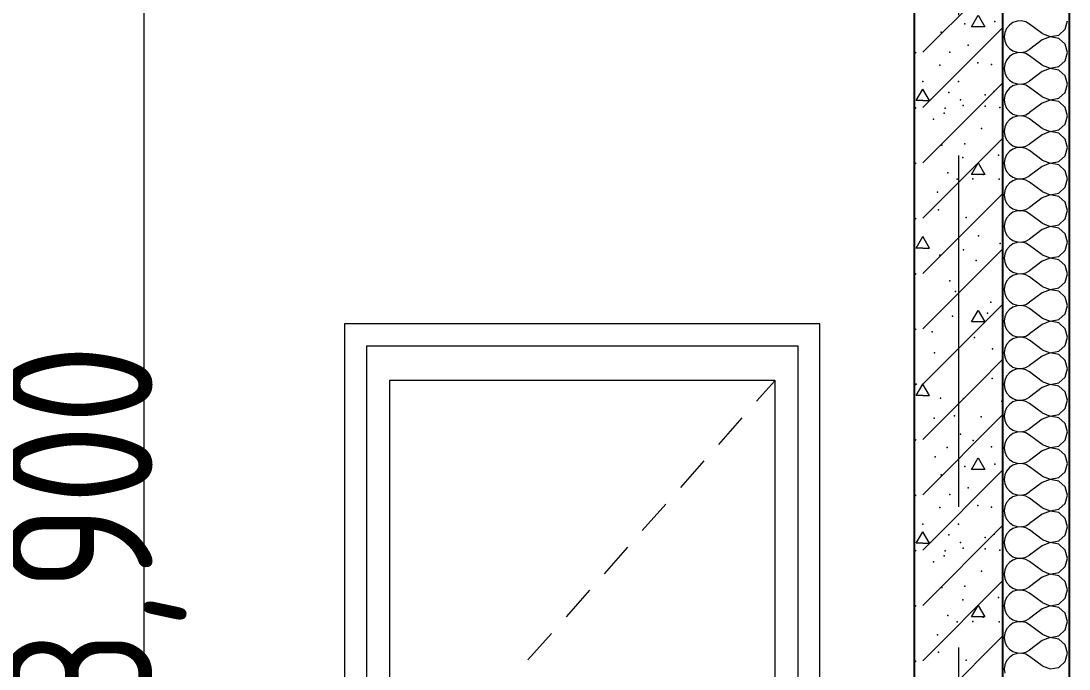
# Model space of a CAD drawing. Header units: millimetres. Extents: x 18162 to 7085488, y 72188 to 247925.
# Drawn here: x 4261495 to 4263863, y 151110 to 152574 of the extents above; entities that cross this region are included whole.
import ezdxf
from ezdxf.enums import TextEntityAlignment as Align

# ---------------------------------------------------------------- set-up
doc = ezdxf.new("R2010")
doc.units = ezdxf.units.MM
doc.header["$MEASUREMENT"] = 0
doc.linetypes.add('Double Dashed', pattern=[1093.611073, 529.166651, -211.666656, 141.111112, -211.666656])
for name, color, linetype in [('Archicad Doors', 7, 'Continuous'), ('Structural - Bearing', 7, 'Continuous'), ('Structural - Grid', 7, 'Continuous')]:
    doc.layers.add(name, color=color, linetype=linetype)
doc.styles.add('GENERATED_STYLE_3', font='', dxfattribs={"width": 0.8})
doc.styles.get('GENERATED_STYLE_3').set_extended_font_data('ISOCPEUR MON')
doc.dimstyles.new('GENERATED_STYLE__13', dxfattribs={"dimtxt": 330.000007, "dimasz": 171, "dimexe": 0.18, "dimexo": 0.0625, "dimgap": 0, "dimtad": 1, "dimdec": 0, "dimzin": 0, "dimdsep": 46, "dimtxsty": 'GENERATED_STYLE_3', "dimblk": 'ARROWHEAD_2', "dimblk1": 'ARROWHEAD_2', "dimblk2": 'ARROWHEAD_2', "dimcen": 0.09, "dimse1": 1, "dimse2": 1, "dimclrd": 13, "dimclre": 13, "dimclrt": 13, "dimadec": 0, "dimazin": 0, "dimtfac": 1, "dimtdec": 4, "dimtmove": 0, "dimatfit": 3, "dimfxl": 1, "dimtolj": 1, "dimtzin": 0, "dimarcsym": 0})

# ---------------------------------------------------------------- blocks, each defined once
blk = doc.blocks.new('*X1442', base_point=(4294986.6, 104752.7))
at = {"layer": 'Structural - Bearing', "color": 7, "linetype": 'Continuous', "lineweight": 9}
for p, q in [((4263722, 152557.2), (4263718, 152548.2)), ((4263728.3, 152564.8), (4263722, 152557.2)), ((4263736.4, 152570.4), (4263728.3, 152564.8)), ((4263745.7, 152573.5), (4263736.4, 152570.4)), ((4263755.6, 152574), (4263745.7, 152573.5)), ((4263765.2, 152571.8), (4263755.6, 152574)), ((4263773.8, 152567), (4263765.2, 152571.8)), ((4263802.4, 152545.6), (4263773.8, 152567)), ((4263839.8, 152542.2), (4263854.2, 152555.4)), ((4263854.2, 152555.4), (4263859.5, 152574.1)), ((4263718, 152548.2), (4263716.7, 152538.4)), ((4263716.7, 152538.4), (4263718, 152528.7)), ((4263802.4, 152531.3), (4263773.8, 152509.8)), ((4263802.4, 152545.6), (4263820.6, 152538.6)), ((4263820.6, 152538.3), (4263802.4, 152531.3)), ((4263820.6, 152538.6), (4263839.8, 152542.2)), ((4263839.8, 152534.6), (4263820.6, 152538.3)), ((4263854.2, 152521.5), (4263839.8, 152534.6)), ((4263718, 152528.7), (4263722, 152519.6)), ((4263722, 152519.6), (4263728.3, 152512.1)), ((4263728.3, 152512.1), (4263736.4, 152506.5)), ((4263736.4, 152506.5), (4263745.7, 152503.3)), ((4263765.2, 152505.1), (4263773.8, 152509.8)), ((4263859.5, 152502.7), (4263854.2, 152521.5)), ((4263722, 152485.8), (4263718, 152476.8)), ((4263728.3, 152493.4), (4263722, 152485.8)), ((4263736.4, 152498.9), (4263728.3, 152493.4)), ((4263745.7, 152502.1), (4263736.4, 152498.9)), ((4263745.7, 152503.3), (4263755.6, 152502.8)), ((4263755.6, 152502.6), (4263745.7, 152502.1)), ((4263755.6, 152502.8), (4263765.2, 152505.1)), ((4263765.2, 152500.3), (4263755.6, 152502.6)), ((4263773.8, 152495.6), (4263765.2, 152500.3)), ((4263802.4, 152474.1), (4263773.8, 152495.6)), ((4263839.8, 152470.8), (4263854.2, 152483.9)), ((4263854.2, 152483.9), (4263859.5, 152502.7)), ((4263718, 152476.8), (4263716.7, 152467)), ((4263716.7, 152467), (4263718, 152457.2)), ((4263802.4, 152459.8), (4263773.8, 152438.4)), ((4263802.4, 152474.1), (4263820.6, 152467.1)), ((4263820.6, 152466.8), (4263802.4, 152459.8)), ((4263820.6, 152467.1), (4263839.8, 152470.8)), ((4263839.8, 152463.2), (4263820.6, 152466.8)), ((4263854.2, 152450.1), (4263839.8, 152463.2)), ((4263718, 152457.2), (4263722, 152448.2)), ((4263722, 152448.2), (4263728.3, 152440.6)), ((4263728.3, 152440.6), (4263736.4, 152435)), ((4263765.2, 152433.7), (4263773.8, 152438.4)), ((4263859.5, 152431.3), (4263854.2, 152450.1)), ((4263722, 152414.3), (4263718, 152405.3)), ((4263728.3, 152421.9), (4263722, 152414.3)), ((4263736.4, 152427.5), (4263728.3, 152421.9)), ((4263736.4, 152435), (4263745.7, 152431.9)), ((4263745.7, 152430.7), (4263736.4, 152427.5)), ((4263745.7, 152431.9), (4263755.6, 152431.4)), ((4263755.6, 152431.1), (4263745.7, 152430.7)), ((4263755.6, 152431.4), (4263765.2, 152433.7)), ((4263765.2, 152428.9), (4263755.6, 152431.1)), ((4263773.8, 152424.1), (4263765.2, 152428.9)), ((4263802.4, 152402.7), (4263773.8, 152424.1)), ((4263839.8, 152399.3), (4263854.2, 152412.5)), ((4263854.2, 152412.5), (4263859.5, 152431.3)), ((4263718, 152405.3), (4263716.7, 152395.6)), ((4263716.7, 152395.6), (4263718, 152385.8)), ((4263802.4, 152388.4), (4263773.8, 152367)), ((4263802.4, 152402.7), (4263820.6, 152395.7)), ((4263820.6, 152395.4), (4263802.4, 152388.4)), ((4263820.6, 152395.7), (4263839.8, 152399.3)), ((4263839.8, 152391.8), (4263820.6, 152395.4)), ((4263854.2, 152378.6), (4263839.8, 152391.8)), ((4263718, 152385.8), (4263722, 152376.8)), ((4263722, 152376.8), (4263728.3, 152369.2)), ((4263728.3, 152369.2), (4263736.4, 152363.6)), ((4263765.2, 152362.2), (4263773.8, 152367)), ((4263859.5, 152359.8), (4263854.2, 152378.6)), ((4263722, 152342.9), (4263718, 152333.9)), ((4263728.3, 152350.5), (4263722, 152342.9)), ((4263736.4, 152356.1), (4263728.3, 152350.5)), ((4263736.4, 152363.6), (4263745.7, 152360.5)), ((4263745.7, 152359.2), (4263736.4, 152356.1)), ((4263745.7, 152360.5), (4263755.6, 152360)), ((4263755.6, 152359.7), (4263745.7, 152359.2)), ((4263755.6, 152360), (4263765.2, 152362.2)), ((4263765.2, 152357.5), (4263755.6, 152359.7)), ((4263773.8, 152352.7), (4263765.2, 152357.5)), ((4263802.4, 152331.3), (4263773.8, 152352.7)), ((4263839.8, 152327.9), (4263854.2, 152341.1)), ((4263854.2, 152341.1), (4263859.5, 152359.8)), ((4263718, 152333.9), (4263716.7, 152324.1)), ((4263716.7, 152324.1), (4263718, 152314.4)), ((4263802.4, 152317), (4263773.8, 152295.6)), ((4263802.4, 152331.3), (4263820.6, 152324.3)), ((4263820.6, 152324), (4263802.4, 152317)), ((4263820.6, 152324.3), (4263839.8, 152327.9)), ((4263839.8, 152320.4), (4263820.6, 152324)), ((4263854.2, 152307.2), (4263839.8, 152320.4)), ((4263718, 152314.4), (4263722, 152305.4)), ((4263722, 152305.4), (4263728.3, 152297.8)), ((4263728.3, 152297.8), (4263736.4, 152292.2)), ((4263765.2, 152290.8), (4263773.8, 152295.6)), ((4263859.5, 152288.4), (4263854.2, 152307.2)), ((4263722, 152271.5), (4263718, 152262.5)), ((4263728.3, 152279.1), (4263722, 152271.5)), ((4263736.4, 152284.6), (4263728.3, 152279.1)), ((4263736.4, 152292.2), (4263745.7, 152289)), ((4263745.7, 152287.8), (4263736.4, 152284.6)), ((4263745.7, 152289), (4263755.6, 152288.6)), ((4263755.6, 152288.3), (4263745.7, 152287.8)), ((4263755.6, 152288.6), (4263765.2, 152290.8)), ((4263765.2, 152286), (4263755.6, 152288.3)), ((4263773.8, 152281.3), (4263765.2, 152286)), ((4263802.4, 152259.8), (4263773.8, 152281.3)), ((4263839.8, 152256.5), (4263854.2, 152269.6)), ((4263854.2, 152269.6), (4263859.5, 152288.4)), ((4263718, 152262.5), (4263716.7, 152252.7)), ((4263716.7, 152252.7), (4263718, 152242.9)), ((4263802.4, 152259.8), (4263820.6, 152252.8)), ((4263820.6, 152252.6), (4263802.4, 152245.6)), ((4263820.6, 152252.8), (4263839.8, 152256.5)), ((4263839.8, 152248.9), (4263820.6, 152252.6)), ((4263854.2, 152235.8), (4263839.8, 152248.9)), ((4263718, 152242.9), (4263722, 152233.9)), ((4263722, 152233.9), (4263728.3, 152226.3)), ((4263728.3, 152226.3), (4263736.4, 152220.8)), ((4263765.2, 152219.4), (4263773.8, 152224.1)), ((4263802.4, 152245.6), (4263773.8, 152224.1)), ((4263859.5, 152217), (4263854.2, 152235.8)), ((4263722, 152200.1), (4263718, 152191)), ((4263728.3, 152207.6), (4263722, 152200.1)), ((4263736.4, 152213.2), (4263728.3, 152207.6)), ((4263736.4, 152220.8), (4263745.7, 152217.6)), ((4263745.7, 152216.4), (4263736.4, 152213.2)), ((4263745.7, 152217.6), (4263755.6, 152217.1)), ((4263755.6, 152216.8), (4263745.7, 152216.4)), ((4263755.6, 152217.1), (4263765.2, 152219.4)), ((4263765.2, 152214.6), (4263755.6, 152216.8)), ((4263773.8, 152209.8), (4263765.2, 152214.6)), ((4263802.4, 152188.4), (4263773.8, 152209.8)), ((4263854.2, 152198.2), (4263859.5, 152217)), ((4263718, 152191), (4263716.7, 152181.3)), ((4263716.7, 152181.3), (4263718, 152171.5)), ((4263802.4, 152188.4), (4263820.6, 152181.4)), ((4263820.6, 152181.1), (4263802.4, 152174.1)), ((4263820.6, 152181.4), (4263839.8, 152185)), ((4263839.8, 152177.5), (4263820.6, 152181.1)), ((4263839.8, 152185), (4263854.2, 152198.2)), ((4263854.2, 152164.3), (4263839.8, 152177.5)), ((4263718, 152171.5), (4263722, 152162.5)), ((4263722, 152162.5), (4263728.3, 152154.9)), ((4263728.3, 152154.9), (4263736.4, 152149.3)), ((4263765.2, 152147.9), (4263773.8, 152152.7)), ((4263802.4, 152174.1), (4263773.8, 152152.7)), ((4263859.5, 152145.6), (4263854.2, 152164.3)), ((4263722, 152128.6), (4263718, 152119.6)), ((4263728.3, 152136.2), (4263722, 152128.6)), ((4263736.4, 152141.8), (4263728.3, 152136.2)), ((4263736.4, 152149.3), (4263745.7, 152146.2)), ((4263745.7, 152144.9), (4263736.4, 152141.8)), ((4263745.7, 152146.2), (4263755.6, 152145.7)), ((4263755.6, 152145.4), (4263745.7, 152144.9)), ((4263755.6, 152145.7), (4263765.2, 152147.9)), ((4263765.2, 152143.2), (4263755.6, 152145.4)), ((4263773.8, 152138.4), (4263765.2, 152143.2)), ((4263802.4, 152117), (4263773.8, 152138.4)), ((4263854.2, 152126.8), (4263859.5, 152145.6)), ((4263718, 152119.6), (4263716.7, 152109.8)), ((4263716.7, 152109.8), (4263718, 152100.1)), ((4263802.4, 152117), (4263820.6, 152110)), ((4263820.6, 152109.7), (4263802.4, 152102.7)), ((4263820.6, 152110), (4263839.8, 152113.6)), ((4263839.8, 152106.1), (4263820.6, 152109.7)), ((4263839.8, 152113.6), (4263854.2, 152126.8)), ((4263854.2, 152092.9), (4263839.8, 152106.1)), ((4263718, 152100.1), (4263722, 152091.1)), ((4263722, 152091.1), (4263728.3, 152083.5)), ((4263728.3, 152083.5), (4263736.4, 152077.9)), ((4263765.2, 152076.5), (4263773.8, 152081.3)), ((4263802.4, 152102.7), (4263773.8, 152081.3)), ((4263859.5, 152074.1), (4263854.2, 152092.9)), ((4263722, 152057.2), (4263718, 152048.2)), ((4263728.3, 152064.8), (4263722, 152057.2)), ((4263736.4, 152070.4), (4263728.3, 152064.8)), ((4263736.4, 152077.9), (4263745.7, 152074.8)), ((4263745.7, 152073.5), (4263736.4, 152070.4)), ((4263745.7, 152074.8), (4263755.6, 152074.3)), ((4263755.6, 152074), (4263745.7, 152073.5)), ((4263755.6, 152074.3), (4263765.2, 152076.5)), ((4263765.2, 152071.8), (4263755.6, 152074)), ((4263773.8, 152067), (4263765.2, 152071.8)), ((4263802.4, 152045.6), (4263773.8, 152067)), ((4263854.2, 152055.4), (4263859.5, 152074.1)), ((4263718, 152048.2), (4263716.7, 152038.4)), ((4263716.7, 152038.4), (4263718, 152028.7)), ((4263802.4, 152045.6), (4263820.6, 152038.6)), ((4263820.6, 152038.3), (4263802.4, 152031.3)), ((4263820.6, 152038.6), (4263839.8, 152042.2)), ((4263839.8, 152034.6), (4263820.6, 152038.3)), ((4263839.8, 152042.2), (4263854.2, 152055.4)), ((4263854.2, 152021.5), (4263839.8, 152034.6)), ((4263718, 152028.7), (4263722, 152019.6)), ((4263722, 152019.6), (4263728.3, 152012.1)), ((4263728.3, 152012.1), (4263736.4, 152006.5)), ((4263765.2, 152005.1), (4263773.8, 152009.8)), ((4263802.4, 152031.3), (4263773.8, 152009.8)), ((4263859.5, 152002.7), (4263854.2, 152021.5)), ((4263722, 151985.8), (4263718, 151976.8)), ((4263728.3, 151993.4), (4263722, 151985.8)), ((4263736.4, 151998.9), (4263728.3, 151993.4)), ((4263736.4, 152006.5), (4263745.7, 152003.3)), ((4263745.7, 152002.1), (4263736.4, 151998.9)), ((4263745.7, 152003.3), (4263755.6, 152002.8)), ((4263755.6, 152002.6), (4263745.7, 152002.1)), ((4263755.6, 152002.8), (4263765.2, 152005.1)), ((4263765.2, 152000.3), (4263755.6, 152002.6)), ((4263773.8, 151995.6), (4263765.2, 152000.3)), ((4263802.4, 151974.1), (4263773.8, 151995.6)), ((4263854.2, 151983.9), (4263859.5, 152002.7)), ((4263718, 151976.8), (4263716.7, 151967)), ((4263716.7, 151967), (4263718, 151957.2)), ((4263802.4, 151974.1), (4263820.6, 151967.1)), ((4263820.6, 151966.8), (4263802.4, 151959.8)), ((4263820.6, 151967.1), (4263839.8, 151970.8)), ((4263839.8, 151963.2), (4263820.6, 151966.8)), ((4263839.8, 151970.8), (4263854.2, 151983.9)), ((4263854.2, 151950.1), (4263839.8, 151963.2)), ((4263718, 151957.2), (4263722, 151948.2)), ((4263722, 151948.2), (4263728.3, 151940.6)), ((4263728.3, 151940.6), (4263736.4, 151935)), ((4263765.2, 151933.7), (4263773.8, 151938.4)), ((4263802.4, 151959.8), (4263773.8, 151938.4)), ((4263859.5, 151931.3), (4263854.2, 151950.1)), ((4263722, 151914.3), (4263718, 151905.3)), ((4263728.3, 151921.9), (4263722, 151914.3)), ((4263736.4, 151927.5), (4263728.3, 151921.9)), ((4263736.4, 151935), (4263745.7, 151931.9)), ((4263745.7, 151930.7), (4263736.4, 151927.5)), ((4263745.7, 151931.9), (4263755.6, 151931.4)), ((4263755.6, 151931.1), (4263745.7, 151930.7)), ((4263755.6, 151931.4), (4263765.2, 151933.7)), ((4263765.2, 151928.9), (4263755.6, 151931.1)), ((4263773.8, 151924.1), (4263765.2, 151928.9)), ((4263802.4, 151902.7), (4263773.8, 151924.1)), ((4263854.2, 151912.5), (4263859.5, 151931.3)), ((4263718, 151905.3), (4263716.7, 151895.6)), ((4263716.7, 151895.6), (4263718, 151885.8)), ((4263802.4, 151902.7), (4263820.6, 151895.7)), ((4263820.6, 151895.4), (4263802.4, 151888.4)), ((4263820.6, 151895.7), (4263839.8, 151899.3)), ((4263839.8, 151891.8), (4263820.6, 151895.4)), ((4263839.8, 151899.3), (4263854.2, 151912.5)), ((4263854.2, 151878.6), (4263839.8, 151891.8)), ((4263718, 151885.8), (4263722, 151876.8)), ((4263722, 151876.8), (4263728.3, 151869.2)), ((4263728.3, 151869.2), (4263736.4, 151863.6)), ((4263765.2, 151862.2), (4263773.8, 151867)), ((4263802.4, 151888.4), (4263773.8, 151867)), ((4263859.5, 151859.8), (4263854.2, 151878.6)), ((4263728.3, 151850.5), (4263722, 151842.9)), ((4263736.4, 151856.1), (4263728.3, 151850.5)), ((4263736.4, 151863.6), (4263745.7, 151860.5)), ((4263745.7, 151859.2), (4263736.4, 151856.1)), ((4263745.7, 151860.5), (4263755.6, 151860)), ((4263755.6, 151859.7), (4263745.7, 151859.2)), ((4263755.6, 151860), (4263765.2, 151862.2)), ((4263765.2, 151857.5), (4263755.6, 151859.7)), ((4263773.8, 151852.7), (4263765.2, 151857.5)), ((4263802.4, 151831.3), (4263773.8, 151852.7)), ((4263854.2, 151841.1), (4263859.5, 151859.8)), ((4263718, 151833.9), (4263716.7, 151824.1)), ((4263716.7, 151824.1), (4263718, 151814.4)), ((4263722, 151842.9), (4263718, 151833.9)), ((4263802.4, 151831.3), (4263820.6, 151824.3)), ((4263820.6, 151824), (4263802.4, 151817)), ((4263820.6, 151824.3), (4263839.8, 151827.9)), ((4263839.8, 151820.4), (4263820.6, 151824)), ((4263839.8, 151827.9), (4263854.2, 151841.1)), ((4263854.2, 151807.2), (4263839.8, 151820.4)), ((4263718, 151814.4), (4263722, 151805.4)), ((4263722, 151805.4), (4263728.3, 151797.8)), ((4263728.3, 151797.8), (4263736.4, 151792.2)), ((4263802.4, 151817), (4263773.8, 151795.6)), ((4263859.5, 151788.4), (4263854.2, 151807.2)), ((4263728.3, 151779.1), (4263722, 151771.5)), ((4263736.4, 151784.6), (4263728.3, 151779.1)), ((4263736.4, 151792.2), (4263745.7, 151789)), ((4263745.7, 151787.8), (4263736.4, 151784.6)), ((4263745.7, 151789), (4263755.6, 151788.6)), ((4263755.6, 151788.3), (4263745.7, 151787.8)), ((4263755.6, 151788.6), (4263765.2, 151790.8)), ((4263765.2, 151786), (4263755.6, 151788.3)), ((4263765.2, 151790.8), (4263773.8, 151795.6)), ((4263773.8, 151781.3), (4263765.2, 151786)), ((4263802.4, 151759.8), (4263773.8, 151781.3)), ((4263854.2, 151769.6), (4263859.5, 151788.4)), ((4263718, 151762.5), (4263716.7, 151752.7)), ((4263716.7, 151752.7), (4263718, 151742.9)), ((4263722, 151771.5), (4263718, 151762.5)), ((4263802.4, 151759.8), (4263820.6, 151752.8)), ((4263820.6, 151752.6), (4263802.4, 151745.6)), ((4263820.6, 151752.8), (4263839.8, 151756.5)), ((4263839.8, 151748.9), (4263820.6, 151752.6)), ((4263839.8, 151756.5), (4263854.2, 151769.6)), ((4263854.2, 151735.8), (4263839.8, 151748.9)), ((4263718, 151742.9), (4263722, 151733.9)), ((4263722, 151733.9), (4263728.3, 151726.3)), ((4263728.3, 151726.3), (4263736.4, 151720.8)), ((4263802.4, 151745.6), (4263773.8, 151724.1)), ((4263859.5, 151717), (4263854.2, 151735.8)), ((4263728.3, 151707.6), (4263722, 151700.1)), ((4263736.4, 151713.2), (4263728.3, 151707.6)), ((4263736.4, 151720.8), (4263745.7, 151717.6)), ((4263745.7, 151716.4), (4263736.4, 151713.2)), ((4263745.7, 151717.6), (4263755.6, 151717.1)), ((4263755.6, 151716.8), (4263745.7, 151716.4)), ((4263755.6, 151717.1), (4263765.2, 151719.4)), ((4263765.2, 151714.6), (4263755.6, 151716.8)), ((4263765.2, 151719.4), (4263773.8, 151724.1)), ((4263773.8, 151709.8), (4263765.2, 151714.6)), ((4263802.4, 151688.4), (4263773.8, 151709.8)), ((4263854.2, 151698.2), (4263859.5, 151717)), ((4263718, 151691), (4263716.7, 151681.3)), ((4263716.7, 151681.3), (4263718, 151671.5)), ((4263722, 151700.1), (4263718, 151691)), ((4263802.4, 151688.4), (4263820.6, 151681.4)), ((4263820.6, 151681.1), (4263802.4, 151674.1)), ((4263820.6, 151681.4), (4263839.8, 151685)), ((4263839.8, 151677.5), (4263820.6, 151681.1)), ((4263839.8, 151685), (4263854.2, 151698.2)), ((4263854.2, 151664.3), (4263839.8, 151677.5)), ((4263718, 151671.5), (4263722, 151662.5)), ((4263722, 151662.5), (4263728.3, 151654.9)), ((4263728.3, 151654.9), (4263736.4, 151649.3)), ((4263802.4, 151674.1), (4263773.8, 151652.7)), ((4263859.5, 151645.6), (4263854.2, 151664.3)), ((4263728.3, 151636.2), (4263722, 151628.6)), ((4263736.4, 151641.8), (4263728.3, 151636.2)), ((4263736.4, 151649.3), (4263745.7, 151646.2)), ((4263745.7, 151644.9), (4263736.4, 151641.8)), ((4263745.7, 151646.2), (4263755.6, 151645.7)), ((4263755.6, 151645.4), (4263745.7, 151644.9)), ((4263755.6, 151645.7), (4263765.2, 151647.9)), ((4263765.2, 151643.2), (4263755.6, 151645.4)), ((4263765.2, 151647.9), (4263773.8, 151652.7)), ((4263773.8, 151638.4), (4263765.2, 151643.2)), ((4263802.4, 151617), (4263773.8, 151638.4)), ((4263854.2, 151626.8), (4263859.5, 151645.6)), ((4263718, 151619.6), (4263716.7, 151609.8)), ((4263716.7, 151609.8), (4263718, 151600.1)), ((4263722, 151628.6), (4263718, 151619.6)), ((4263802.4, 151617), (4263820.6, 151610)), ((4263820.6, 151609.7), (4263802.4, 151602.7)), ((4263820.6, 151610), (4263839.8, 151613.6)), ((4263839.8, 151606.1), (4263820.6, 151609.7)), ((4263839.8, 151613.6), (4263854.2, 151626.8)), ((4263718, 151600.1), (4263722, 151591.1)), ((4263722, 151591.1), (4263728.3, 151583.5)), ((4263728.3, 151583.5), (4263736.4, 151577.9)), ((4263802.4, 151602.7), (4263773.8, 151581.3)), ((4263854.2, 151592.9), (4263839.8, 151606.1)), ((4263859.5, 151574.1), (4263854.2, 151592.9)), ((4263728.3, 151564.8), (4263722, 151557.2)), ((4263736.4, 151570.4), (4263728.3, 151564.8)), ((4263736.4, 151577.9), (4263745.7, 151574.8)), ((4263745.7, 151573.5), (4263736.4, 151570.4)), ((4263745.7, 151574.8), (4263755.6, 151574.3)), ((4263755.6, 151574), (4263745.7, 151573.5)), ((4263755.6, 151574.3), (4263765.2, 151576.5)), ((4263765.2, 151571.8), (4263755.6, 151574)), ((4263765.2, 151576.5), (4263773.8, 151581.3)), ((4263773.8, 151567), (4263765.2, 151571.8)), ((4263802.4, 151545.6), (4263773.8, 151567)), ((4263854.2, 151555.4), (4263859.5, 151574.1)), ((4263718, 151548.2), (4263716.7, 151538.4)), ((4263716.7, 151538.4), (4263718, 151528.7)), ((4263722, 151557.2), (4263718, 151548.2)), ((4263802.4, 151545.6), (4263820.6, 151538.6)), ((4263820.6, 151538.3), (4263802.4, 151531.3)), ((4263820.6, 151538.6), (4263839.8, 151542.2)), ((4263839.8, 151534.6), (4263820.6, 151538.3)), ((4263839.8, 151542.2), (4263854.2, 151555.4)), ((4263718, 151528.7), (4263722, 151519.6)), ((4263722, 151519.6), (4263728.3, 151512.1)), ((4263728.3, 151512.1), (4263736.4, 151506.5)), ((4263802.4, 151531.3), (4263773.8, 151509.8)), ((4263854.2, 151521.5), (4263839.8, 151534.6)), ((4263859.5, 151502.7), (4263854.2, 151521.5)), ((4263728.3, 151493.4), (4263722, 151485.8)), ((4263736.4, 151498.9), (4263728.3, 151493.4)), ((4263736.4, 151506.5), (4263745.7, 151503.3)), ((4263745.7, 151502.1), (4263736.4, 151498.9)), ((4263745.7, 151503.3), (4263755.6, 151502.8)), ((4263755.6, 151502.6), (4263745.7, 151502.1)), ((4263755.6, 151502.8), (4263765.2, 151505.1)), ((4263765.2, 151500.3), (4263755.6, 151502.6)), ((4263765.2, 151505.1), (4263773.8, 151509.8)), ((4263773.8, 151495.6), (4263765.2, 151500.3)), ((4263802.4, 151474.1), (4263773.8, 151495.6)), ((4263854.2, 151483.9), (4263859.5, 151502.7)), ((4263718, 151476.8), (4263716.7, 151467)), ((4263716.7, 151467), (4263718, 151457.2)), ((4263722, 151485.8), (4263718, 151476.8)), ((4263802.4, 151474.1), (4263820.6, 151467.1)), ((4263820.6, 151466.8), (4263802.4, 151459.8)), ((4263820.6, 151467.1), (4263839.8, 151470.8)), ((4263839.8, 151463.2), (4263820.6, 151466.8)), ((4263839.8, 151470.8), (4263854.2, 151483.9)), ((4263718, 151457.2), (4263722, 151448.2)), ((4263722, 151448.2), (4263728.3, 151440.6)), ((4263728.3, 151440.6), (4263736.4, 151435)), ((4263802.4, 151459.8), (4263773.8, 151438.4)), ((4263854.2, 151450.1), (4263839.8, 151463.2)), ((4263859.5, 151431.3), (4263854.2, 151450.1)), ((4263728.3, 151421.9), (4263722, 151414.3)), ((4263736.4, 151427.5), (4263728.3, 151421.9)), ((4263736.4, 151435), (4263745.7, 151431.9)), ((4263745.7, 151430.7), (4263736.4, 151427.5)), ((4263745.7, 151431.9), (4263755.6, 151431.4)), ((4263755.6, 151431.1), (4263745.7, 151430.7)), ((4263755.6, 151431.4), (4263765.2, 151433.7)), ((4263765.2, 151428.9), (4263755.6, 151431.1)), ((4263765.2, 151433.7), (4263773.8, 151438.4)), ((4263773.8, 151424.1), (4263765.2, 151428.9)), ((4263802.4, 151402.7), (4263773.8, 151424.1)), ((4263854.2, 151412.5), (4263859.5, 151431.3)), ((4263718, 151405.3), (4263716.7, 151395.6)), ((4263716.7, 151395.6), (4263718, 151385.8)), ((4263722, 151414.3), (4263718, 151405.3)), ((4263802.4, 151402.7), (4263820.6, 151395.7)), ((4263820.6, 151395.4), (4263802.4, 151388.4)), ((4263820.6, 151395.7), (4263839.8, 151399.3)), ((4263839.8, 151391.8), (4263820.6, 151395.4)), ((4263839.8, 151399.3), (4263854.2, 151412.5)), ((4263718, 151385.8), (4263722, 151376.8)), ((4263722, 151376.8), (4263728.3, 151369.2)), ((4263802.4, 151388.4), (4263773.8, 151367)), ((4263854.2, 151378.6), (4263839.8, 151391.8)), ((4263859.5, 151359.8), (4263854.2, 151378.6)), ((4263728.3, 151350.5), (4263722, 151342.9)), ((4263728.3, 151369.2), (4263736.4, 151363.6)), ((4263736.4, 151356.1), (4263728.3, 151350.5)), ((4263736.4, 151363.6), (4263745.7, 151360.5)), ((4263745.7, 151359.2), (4263736.4, 151356.1)), ((4263745.7, 151360.5), (4263755.6, 151360)), ((4263755.6, 151359.7), (4263745.7, 151359.2)), ((4263755.6, 151360), (4263765.2, 151362.2)), ((4263765.2, 151357.5), (4263755.6, 151359.7)), ((4263765.2, 151362.2), (4263773.8, 151367)), ((4263773.8, 151352.7), (4263765.2, 151357.5)), ((4263802.4, 151331.3), (4263773.8, 151352.7)), ((4263854.2, 151341.1), (4263859.5, 151359.8)), ((4263718, 151333.9), (4263716.7, 151324.1)), ((4263716.7, 151324.1), (4263718, 151314.4)), ((4263722, 151342.9), (4263718, 151333.9)), ((4263802.4, 151331.3), (4263820.6, 151324.3)), ((4263820.6, 151324), (4263802.4, 151317)), ((4263820.6, 151324.3), (4263839.8, 151327.9)), ((4263839.8, 151320.4), (4263820.6, 151324)), ((4263839.8, 151327.9), (4263854.2, 151341.1)), ((4263718, 151314.4), (4263722, 151305.4)), ((4263722, 151305.4), (4263728.3, 151297.8)), ((4263802.4, 151317), (4263773.8, 151295.6)), ((4263854.2, 151307.2), (4263839.8, 151320.4)), ((4263859.5, 151288.4), (4263854.2, 151307.2)), ((4263728.3, 151279.1), (4263722, 151271.5)), ((4263728.3, 151297.8), (4263736.4, 151292.2)), ((4263736.4, 151284.6), (4263728.3, 151279.1)), ((4263736.4, 151292.2), (4263745.7, 151289)), ((4263745.7, 151287.8), (4263736.4, 151284.6)), ((4263745.7, 151289), (4263755.6, 151288.6)), ((4263755.6, 151288.3), (4263745.7, 151287.8)), ((4263755.6, 151288.6), (4263765.2, 151290.8)), ((4263765.2, 151286), (4263755.6, 151288.3)), ((4263765.2, 151290.8), (4263773.8, 151295.6)), ((4263773.8, 151281.3), (4263765.2, 151286)), ((4263802.4, 151259.8), (4263773.8, 151281.3)), ((4263854.2, 151269.6), (4263859.5, 151288.4)), ((4263718, 151262.5), (4263716.7, 151252.7)), ((4263716.7, 151252.7), (4263718, 151242.9)), ((4263722, 151271.5), (4263718, 151262.5)), ((4263802.4, 151259.8), (4263820.6, 151252.8)), ((4263820.6, 151252.6), (4263802.4, 151245.6)), ((4263820.6, 151252.8), (4263839.8, 151256.5)), ((4263839.8, 151248.9), (4263820.6, 151252.6)), ((4263839.8, 151256.5), (4263854.2, 151269.6)), ((4263718, 151242.9), (4263722, 151233.9)), ((4263722, 151233.9), (4263728.3, 151226.3)), ((4263802.4, 151245.6), (4263773.8, 151224.1)), ((4263854.2, 151235.8), (4263839.8, 151248.9)), ((4263859.5, 151217), (4263854.2, 151235.8)), ((4263728.3, 151207.6), (4263722, 151200.1)), ((4263728.3, 151226.3), (4263736.4, 151220.8)), ((4263736.4, 151213.2), (4263728.3, 151207.6)), ((4263736.4, 151220.8), (4263745.7, 151217.6)), ((4263745.7, 151216.4), (4263736.4, 151213.2)), ((4263745.7, 151217.6), (4263755.6, 151217.1)), ((4263755.6, 151216.8), (4263745.7, 151216.4)), ((4263755.6, 151217.1), (4263765.2, 151219.4)), ((4263765.2, 151214.6), (4263755.6, 151216.8)), ((4263765.2, 151219.4), (4263773.8, 151224.1)), ((4263773.8, 151209.8), (4263765.2, 151214.6)), ((4263802.4, 151188.4), (4263773.8, 151209.8)), ((4263854.2, 151198.2), (4263859.5, 151217)), ((4263718, 151191), (4263716.7, 151181.3)), ((4263716.7, 151181.3), (4263718, 151171.5)), ((4263722, 151200.1), (4263718, 151191)), ((4263802.4, 151188.4), (4263820.6, 151181.4)), ((4263820.6, 151181.1), (4263802.4, 151174.1)), ((4263820.6, 151181.4), (4263839.8, 151185)), ((4263839.8, 151177.5), (4263820.6, 151181.1)), ((4263839.8, 151185), (4263854.2, 151198.2)), ((4263718, 151171.5), (4263722, 151162.5)), ((4263722, 151162.5), (4263728.3, 151154.9)), ((4263802.4, 151174.1), (4263773.8, 151152.7)), ((4263854.2, 151164.3), (4263839.8, 151177.5)), ((4263859.5, 151145.6), (4263854.2, 151164.3)), ((4263728.3, 151136.2), (4263722, 151128.6)), ((4263728.3, 151154.9), (4263736.4, 151149.3)), ((4263736.4, 151141.8), (4263728.3, 151136.2)), ((4263736.4, 151149.3), (4263745.7, 151146.2)), ((4263745.7, 151144.9), (4263736.4, 151141.8)), ((4263745.7, 151146.2), (4263755.6, 151145.7)), ((4263755.6, 151145.4), (4263745.7, 151144.9)), ((4263755.6, 151145.7), (4263765.2, 151147.9)), ((4263765.2, 151143.2), (4263755.6, 151145.4)), ((4263765.2, 151147.9), (4263773.8, 151152.7)), ((4263773.8, 151138.4), (4263765.2, 151143.2)), ((4263802.4, 151117), (4263773.8, 151138.4)), ((4263854.2, 151126.8), (4263859.5, 151145.6)), ((4263718, 151119.6), (4263716.7, 151109.8)), ((4263716.7, 151109.8), (4263718, 151100.1)), ((4263722, 151128.6), (4263718, 151119.6)), ((4263802.4, 151117), (4263820.6, 151110)), ((4263820.6, 151110), (4263839.8, 151113.6)), ((4263839.8, 151113.6), (4263854.2, 151126.8))]:
    blk.add_line(p, q, dxfattribs=at)
blk = doc.blocks.new('*X1443', base_point=(4294986.6, 104752.7))
at = {"layer": 'Structural - Bearing', "color": 7, "linetype": 'Continuous', "lineweight": 9}
for p, q in [((4263532.8, 152503.5), (4263713.1, 152683.8)), ((4263642.7, 152560.8), (4263657.8, 152586.8)), ((4263657.8, 152586.8), (4263672.7, 152560.8)), ((4263532.8, 152378.5), (4263713.1, 152558.8)), ((4263672.7, 152560.8), (4263642.7, 152560.8)), ((4263513.1, 152498.9), (4263517.7, 152503.5)), ((4263517.7, 152394.2), (4263532.8, 152420.2)), ((4263532.8, 152253.5), (4263713.1, 152433.8)), ((4263547.9, 152394.2), (4263532.8, 152420.2)), ((4263532.8, 152394.1), (4263517.7, 152394.2)), ((4263532.8, 152394.1), (4263547.9, 152394.2)), ((4263513.1, 152373.9), (4263517.7, 152378.5)), ((4263532.8, 152128.5), (4263713.1, 152308.8)), ((4263513.1, 152248.9), (4263517.7, 152253.5)), ((4263642.7, 152227.5), (4263657.8, 152253.5)), ((4263657.8, 152253.5), (4263672.7, 152227.5)), ((4263672.7, 152227.5), (4263642.7, 152227.5)), ((4263532.8, 152003.5), (4263713.1, 152183.8)), ((4263513.1, 152123.9), (4263517.7, 152128.5)), ((4263517.7, 152060.8), (4263532.8, 152086.8)), ((4263547.9, 152060.8), (4263532.8, 152086.8)), ((4263532.8, 152060.8), (4263517.7, 152060.8)), ((4263532.8, 152060.8), (4263547.9, 152060.8)), ((4263532.8, 151878.5), (4263713.1, 152058.8)), ((4263513.1, 151998.9), (4263517.7, 152003.5)), ((4263532.8, 151753.5), (4263713.1, 151933.8)), ((4263642.7, 151894.2), (4263657.8, 151920.2)), ((4263657.8, 151920.2), (4263672.7, 151894.1)), ((4263672.7, 151894.1), (4263642.7, 151894.2)), ((4263513.1, 151873.9), (4263517.7, 151878.5)), ((4263657.8, 151753.5), (4263713.1, 151808.8)), ((4263513.1, 151748.9), (4263517.7, 151753.5)), ((4263517.7, 151727.5), (4263532.8, 151753.5)), ((4263532.8, 151628.5), (4263657.8, 151753.5)), ((4263547.9, 151727.5), (4263532.8, 151753.5)), ((4263532.8, 151727.5), (4263517.7, 151727.5)), ((4263532.8, 151727.5), (4263547.9, 151727.5)), ((4263532.8, 151503.5), (4263713.1, 151683.8)), ((4263513.1, 151623.9), (4263517.7, 151628.5)), ((4263642.7, 151560.8), (4263657.8, 151586.8)), ((4263657.8, 151586.8), (4263672.7, 151560.8)), ((4263672.7, 151560.8), (4263642.7, 151560.8)), ((4263532.8, 151378.5), (4263713.1, 151558.8)), ((4263513.1, 151498.9), (4263517.7, 151503.5)), ((4263517.7, 151394.1), (4263532.8, 151420.1)), ((4263532.8, 151253.5), (4263713.1, 151433.8)), ((4263547.9, 151394.1), (4263532.8, 151420.1)), ((4263532.8, 151394.1), (4263517.7, 151394.1)), ((4263532.8, 151394.1), (4263547.9, 151394.1)), ((4263513.1, 151373.9), (4263517.7, 151378.5)), ((4263532.8, 151128.5), (4263713.1, 151308.8)), ((4263513.1, 151248.9), (4263517.7, 151253.5)), ((4263642.7, 151227.5), (4263657.8, 151253.5)), ((4263657.8, 151253.5), (4263672.7, 151227.4)), ((4263672.7, 151227.4), (4263642.7, 151227.5)), ((4263532.8, 151003.5), (4263713.1, 151183.8)), ((4263513.1, 151123.9), (4263517.7, 151128.5))]:
    blk.add_line(p, q, dxfattribs=at)
for p in [(4263627.8, 152567.3), (4263695.4, 152573), (4263573.8, 152548.7), (4263635.3, 152519.3), (4263593.9, 152503.8), (4263571.3, 152474.5), (4263657.3, 152479.1), (4263687.9, 152475.5), (4263532.8, 152437.2), (4263613.6, 152437.2), (4263591.7, 152412.7), (4263694.1, 152414.7), (4263617.5, 152396), (4263673.8, 152407.2), (4263580.9, 152365.5), (4263583.1, 152377.1), (4263623.9, 152383.1), (4263673.8, 152381.5), (4263706.7, 152378.7), (4263557, 152352.2), (4263665, 152330.8), (4263575.4, 152293.7), (4263627.8, 152296.8), (4263703.8, 152271.1), (4263623.3, 152265.9), (4263589.3, 152230.9), (4263669, 152227.3), (4263610.6, 152216.6), (4263645.8, 152217), (4263705.2, 152216.4), (4263566.1, 152187.1), (4263568, 152147.6), (4263631, 152129.9), (4263658.8, 152088.2), (4263624.8, 152057.3), (4263707.2, 152071.1), (4263571.3, 152045.1), (4263653, 152032.8), (4263593.6, 151987), (4263606.3, 151963), (4263686.2, 151938.4), (4263600.1, 151907.3), (4263678.9, 151913.5), (4263554, 151871.5), (4263649.3, 151858.6), (4263559.1, 151823.9), (4263689.8, 151833.6), (4263517.7, 151753.5), (4263517.7, 151753.5), (4263517.7, 151753.5), (4263532.8, 151753.5), (4263532.8, 151753.5), (4263532.8, 151753.5), (4263689.2, 151765.9), (4263572.4, 151721.8), (4263625, 151720.7), (4263711.5, 151715.3), (4263604.2, 151681.5), (4263664.2, 151679.5), (4263558.4, 151676.3), (4263617.5, 151640.6), (4263587.9, 151610.6), (4263646.7, 151626.1), (4263688.2, 151612), (4263560.8, 151589.1), (4263627.8, 151567.2), (4263695.4, 151573), (4263573.8, 151548.6), (4263635.3, 151519.3), (4263593.9, 151503.8), (4263571.3, 151474.4), (4263657.3, 151479.1), (4263687.9, 151475.5), (4263532.8, 151437.2), (4263613.6, 151437.2), (4263591.7, 151412.7), (4263617.5, 151396), (4263673.8, 151407.1), (4263694.1, 151414.7), (4263583.1, 151377.1), (4263623.9, 151383.1), (4263673.8, 151381.5), (4263706.7, 151378.7), (4263557, 151352.2), (4263580.9, 151365.5), (4263665, 151330.8), (4263575.4, 151293.7), (4263627.8, 151296.8), (4263623.3, 151265.9), (4263703.8, 151271.1), (4263589.3, 151230.9), (4263610.6, 151216.6), (4263645.8, 151217), (4263669, 151227.3), (4263705.2, 151216.4), (4263566.1, 151187), (4263568, 151147.6), (4263631, 151129.9)]:
    blk.add_point(p, dxfattribs=at)
blk = doc.blocks.new('Standard grid marker[365]_3', base_point=(4263613.1, 164752.7))
at = {"layer": 'Structural - Grid', "color": 13, "linetype": 'Double Dashed', "lineweight": 13, "ltscale": 1.5}
blk.add_line((4263613.1, 163752.7), (4263613.1, 97752.7), dxfattribs=at)
at = {"layer": 'Structural - Grid', "color": 13, "lineweight": 13, "style": 'GENERATED_STYLE_3'}
blk.add_attdef('AC_MarkerText_1', text='', height=375, rotation=360, dxfattribs=at).set_placement((4263613.1, 96490.2), align=Align.TOP_CENTER)
blk = doc.blocks.new('*D1765', base_point=(4294986.6, 104752.7))
at = {"color": 12, "linetype": 'Continuous', "lineweight": 35}
for p, q in [((4261661.1, 153717.7), (4261886.1, 153587.8)), ((4261661.1, 149817.7), (4261886.1, 149687.8))]:
    blk.add_line(p, q, dxfattribs=at)
at = {"color": 13, "linetype": 'Continuous', "lineweight": 13}
for p, q in [((4261942.3, 153652.7), (4261604.8, 153652.7)), ((4261773.6, 149752.7), (4261773.6, 153652.7)), ((4261942.3, 149752.7), (4261604.8, 149752.7))]:
    blk.add_line(p, q, dxfattribs=at)
at = {"color": 13, "lineweight": 13, "char_height": 330, "attachment_point": 7, "rotation": 90, "style": 'GENERATED_STYLE_3'}
for s, insert in [('\\A1;{\\pql;\\fISOCPEUR MON|b0|i0|c0|p0;\\W0.800000;500}', (4261803.4, 153034.4)), ('\\A1;{\\pql;\\fISOCPEUR MON|b0|i0|c0|p0;\\W0.800000;3,900}', (4261869.2, 151011.1))]:
    blk.add_mtext(s, dxfattribs=dict(at, insert=insert))
blk = doc.blocks.new('ARROWHEAD_2')
at = {"color": 0, "linetype": 'Continuous', "lineweight": 0}
for p, q in [((-0.378, -0.655), (0.378, 0.655)), ((0, 0), (-1, 0))]:
    blk.add_line(p, q, dxfattribs=at)

msp = doc.modelspace()

# ---------------------------------------------------------------- linework, layer by layer
at = {"layer": 'Archicad Doors', "color": 7, "linetype": 'Continuous', "lineweight": 9}
for p, q in [((4262226.1, 151889.7), (4262226.1, 149752.7)), ((4263300.1, 151889.7), (4262226.1, 151889.7)), ((4263300.1, 149752.7), (4263300.1, 151889.7)), ((4262276.1, 149752.7), (4262276.1, 151839.7)), ((4262276.1, 151839.7), (4263250.1, 151839.7)), ((4263250.1, 151839.7), (4263250.1, 149752.7)), ((4262328.1, 149752.7), (4262328.1, 151762.7)), ((4262328.1, 151762.7), (4263198.1, 151762.7)), ((4263198.1, 151761.1), (4263157.1, 151714.8)), ((4263198.1, 151762.7), (4263198.1, 149752.7)), ((4263124, 151677.3), (4263071, 151617.4)), ((4263037.9, 151579.9), (4262984.9, 151520)), ((4262951.7, 151482.5), (4262898.8, 151422.6)), ((4262865.6, 151385.2), (4262812.6, 151325.2)), ((4262779.5, 151287.8), (4262726.5, 151227.8)), ((4262693.4, 151190.4), (4262640.4, 151130.5))]:
    msp.add_line(p, q, dxfattribs=at)
at = {"layer": 'Structural - Bearing', "color": 7, "linetype": 'Continuous', "lineweight": 25}
for p, q in [((4263863.1, 153702.7), (4263863.1, 149652.7)), ((4263513.1, 153652.7), (4263513.1, 149752.7))]:
    msp.add_line(p, q, dxfattribs=at)
at = {"layer": 'Structural - Bearing', "color": 7, "linetype": 'Continuous', "lineweight": 25, "flags": 128}
msp.add_lwpolyline([(4263713.1, 153702.7), (4263713.1, 153652.7), (4263713.1, 149652.7)], dxfattribs=at)

# ---------------------------------------------------------------- block references
at = {"layer": 'Structural - Bearing', "lineweight": 0}
for name in ['*X1442', '*X1443']:
    msp.add_blockref(name, (4294986.6, 104752.7), dxfattribs=at)
at = {"layer": 'Structural - Grid', "color": 13, "linetype": 'Continuous', "lineweight": 13}
msp.add_blockref('Standard grid marker[365]_3', (4263613.1, 164752.7), dxfattribs=at)

# ---------------------------------------------------------------- dimensions: what is measured, and where the dimension line sits
at = {"color": 13, "linetype": 'Continuous', "lineweight": 13}
dim = msp.add_linear_dim(base=(4261773.6, 153652.7), p1=(4263513.1, 149752.7), p2=(4259913.1, 153652.7), angle=90, dimstyle='GENERATED_STYLE__13', dxfattribs=at)
dim.commit()
dim.dimension.update_dxf_attribs({"geometry": '*D1765', "text_midpoint": (4261542.6, 151563.9), "dimtype": 160, "text_rotation": 90})

doc.saveas('drawing.dxf')
